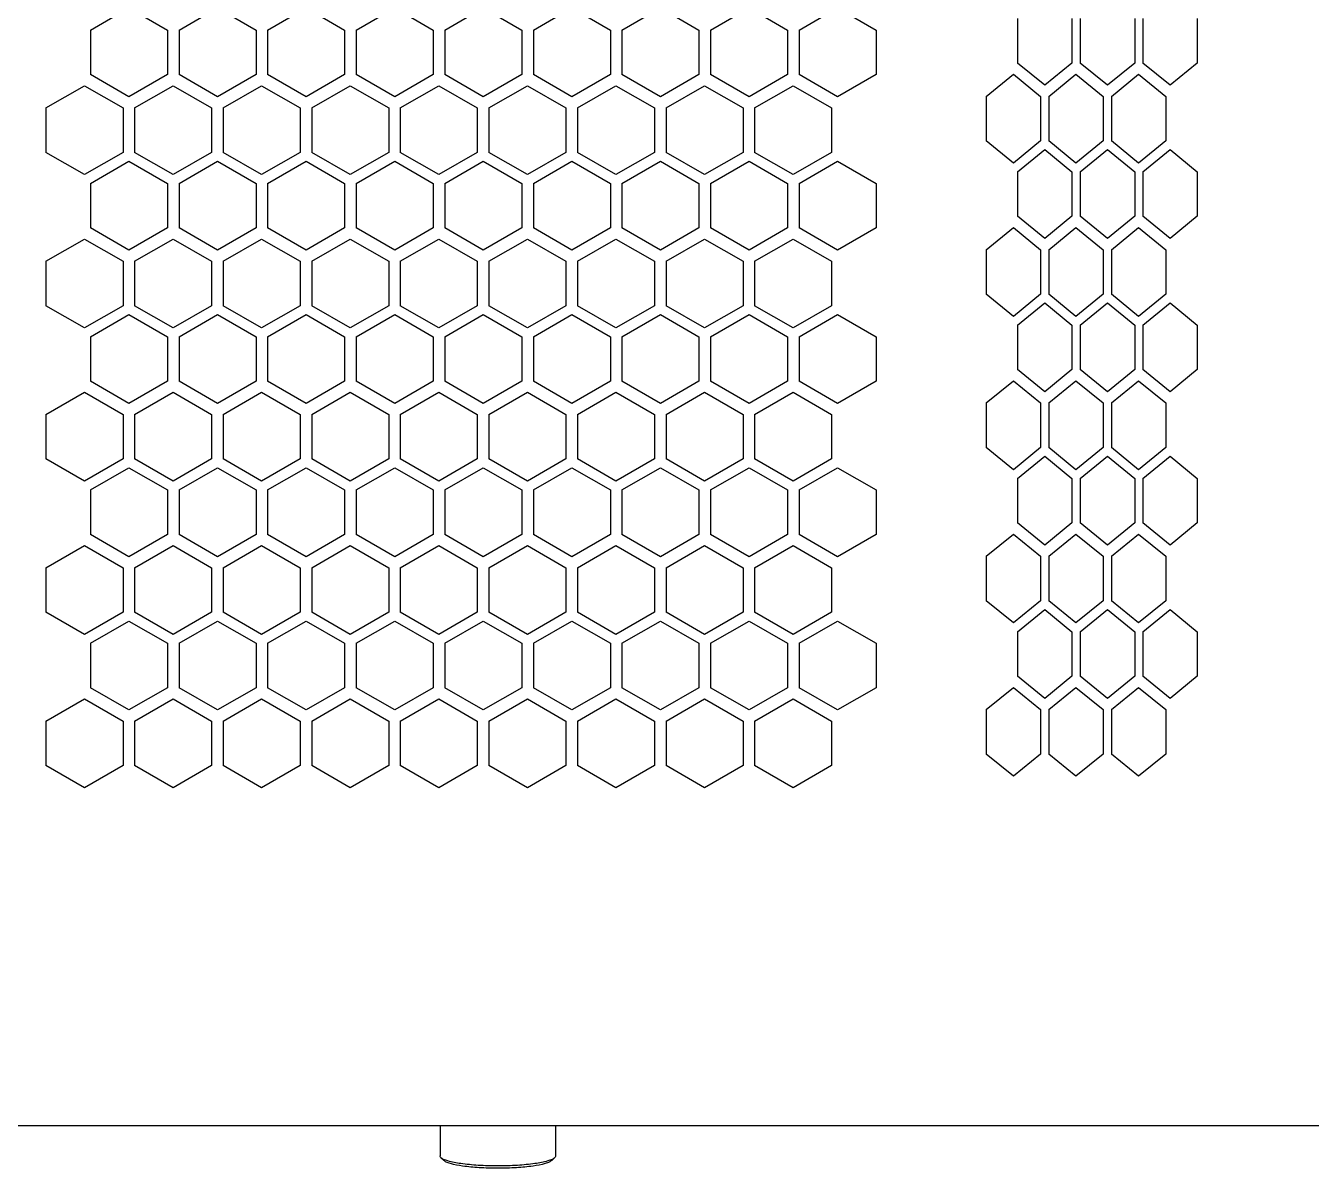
# Model space of a CAD drawing. Header units: millimetres. Extents: x 55614 to 110757, y -66981 to -47484.
# Drawn here: x 64047.5 to 64181.1, y -54982 to -54863.2 of the extents above; entities that cross this region are included whole.
import ezdxf

# ---------------------------------------------------------------- set-up
doc = ezdxf.new("R2010")
doc.units = ezdxf.units.MM
doc.layers.add('4215-0412-2_0', color=7, linetype='Continuous')
doc.layers.add('SONGBUTUO-M4-8_0', color=7, linetype='Continuous')
doc.layers.add('THICK', color=7, linetype='Continuous', lineweight=0)

# ---------------------------------------------------------------- blocks, each defined once
blk = doc.blocks.new('2-1725')
at = {"layer": '4215-0412-2_0', "color": 7, "linetype": 'Continuous'}
for p, q in [((-17032.49, -71943.45), (-17028.49, -71941.14)), ((-17028.49, -71941.14), (-17024.49, -71943.45)), ((-17023.29, -71943.45), (-17019.29, -71941.14)), ((-17019.29, -71941.14), (-17015.29, -71943.45)), ((-17014.09, -71943.45), (-17010.09, -71941.14)), ((-17010.09, -71941.14), (-17006.09, -71943.45)), ((-17004.89, -71943.45), (-17000.89, -71941.14)), ((-17000.89, -71941.14), (-16996.89, -71943.45)), ((-16995.69, -71943.45), (-16991.69, -71941.14)), ((-16991.69, -71941.14), (-16987.69, -71943.45)), ((-16986.49, -71943.45), (-16982.49, -71941.14)), ((-16982.49, -71941.14), (-16978.49, -71943.45)), ((-16977.29, -71943.45), (-16973.29, -71941.14)), ((-16973.29, -71941.14), (-16969.29, -71943.45)), ((-16968.09, -71943.45), (-16964.09, -71941.14)), ((-16964.09, -71941.14), (-16960.09, -71943.45)), ((-16958.89, -71943.45), (-16954.89, -71941.14)), ((-16954.89, -71941.14), (-16950.89, -71943.45)), ((-16936.21, -71942.25), (-16936.21, -71946.87)), ((-16930.55, -71942.25), (-16930.55, -71946.87)), ((-16929.7, -71942.25), (-16929.7, -71946.87)), ((-16924.04, -71942.25), (-16924.04, -71946.87)), ((-16923.19, -71942.25), (-16923.19, -71946.87)), ((-16917.54, -71942.25), (-16917.54, -71946.87)), ((-17032.49, -71943.45), (-17032.49, -71948.07)), ((-17024.49, -71943.45), (-17024.49, -71948.07)), ((-17023.29, -71943.45), (-17023.29, -71948.07)), ((-17015.29, -71943.45), (-17015.29, -71948.07)), ((-17014.09, -71943.45), (-17014.09, -71948.07)), ((-17006.09, -71943.45), (-17006.09, -71948.07)), ((-17004.89, -71943.45), (-17004.89, -71948.07)), ((-16996.89, -71943.45), (-16996.89, -71948.07)), ((-16995.69, -71943.45), (-16995.69, -71948.07)), ((-16987.69, -71943.45), (-16987.69, -71948.07)), ((-16986.49, -71943.45), (-16986.49, -71948.07)), ((-16978.49, -71943.45), (-16978.49, -71948.07)), ((-16977.29, -71943.45), (-16977.29, -71948.07)), ((-16969.29, -71943.45), (-16969.29, -71948.07)), ((-16968.09, -71943.45), (-16968.09, -71948.07)), ((-16960.09, -71943.45), (-16960.09, -71948.07)), ((-16958.89, -71943.45), (-16958.89, -71948.07)), ((-16950.89, -71943.45), (-16950.89, -71948.07)), ((-16933.38, -71949.18), (-16936.21, -71946.87)), ((-16930.55, -71946.87), (-16933.38, -71949.18)), ((-16926.87, -71949.18), (-16929.7, -71946.87)), ((-16924.04, -71946.87), (-16926.87, -71949.18)), ((-16920.37, -71949.18), (-16923.19, -71946.87)), ((-16917.54, -71946.87), (-16920.37, -71949.18)), ((-17028.49, -71950.38), (-17032.49, -71948.07)), ((-17024.49, -71948.07), (-17028.49, -71950.38)), ((-17019.29, -71950.38), (-17023.29, -71948.07)), ((-17015.29, -71948.07), (-17019.29, -71950.38)), ((-17010.09, -71950.38), (-17014.09, -71948.07)), ((-17006.09, -71948.07), (-17010.09, -71950.38)), ((-17000.89, -71950.38), (-17004.89, -71948.07)), ((-16996.89, -71948.07), (-17000.89, -71950.38)), ((-16991.69, -71950.38), (-16995.69, -71948.07)), ((-16987.69, -71948.07), (-16991.69, -71950.38)), ((-16982.49, -71950.38), (-16986.49, -71948.07)), ((-16978.49, -71948.07), (-16982.49, -71950.38)), ((-16973.29, -71950.38), (-16977.29, -71948.07)), ((-16969.29, -71948.07), (-16973.29, -71950.38)), ((-16964.09, -71950.38), (-16968.09, -71948.07)), ((-16960.09, -71948.07), (-16964.09, -71950.38)), ((-16954.89, -71950.38), (-16958.89, -71948.07)), ((-16950.89, -71948.07), (-16954.89, -71950.38)), ((-16939.47, -71950.34), (-16936.64, -71948.03)), ((-16936.64, -71948.03), (-16933.81, -71950.34)), ((-16932.97, -71950.34), (-16930.14, -71948.03)), ((-16930.14, -71948.03), (-16927.31, -71950.34)), ((-16926.46, -71950.34), (-16923.63, -71948.03)), ((-16923.63, -71948.03), (-16920.8, -71950.34)), ((-17037.11, -71951.54), (-17033.11, -71949.23)), ((-17033.11, -71949.23), (-17029.11, -71951.54)), ((-17027.91, -71951.54), (-17023.91, -71949.23)), ((-17023.91, -71949.23), (-17019.91, -71951.54)), ((-17018.71, -71951.54), (-17014.71, -71949.23)), ((-17014.71, -71949.23), (-17010.71, -71951.54)), ((-17009.51, -71951.54), (-17005.51, -71949.23)), ((-17005.51, -71949.23), (-17001.51, -71951.54)), ((-17000.31, -71951.54), (-16996.31, -71949.23)), ((-16996.31, -71949.23), (-16992.31, -71951.54)), ((-16991.11, -71951.54), (-16987.11, -71949.23)), ((-16987.11, -71949.23), (-16983.11, -71951.54)), ((-16981.91, -71951.54), (-16977.91, -71949.23)), ((-16977.91, -71949.23), (-16973.91, -71951.54)), ((-16972.71, -71951.54), (-16968.71, -71949.23)), ((-16968.71, -71949.23), (-16964.71, -71951.54)), ((-16963.51, -71951.54), (-16959.51, -71949.23)), ((-16959.51, -71949.23), (-16955.51, -71951.54)), ((-16939.47, -71950.34), (-16939.47, -71954.96)), ((-16933.81, -71950.34), (-16933.81, -71954.96)), ((-16932.97, -71950.34), (-16932.97, -71954.96)), ((-16927.31, -71950.34), (-16927.31, -71954.96)), ((-16926.46, -71950.34), (-16926.46, -71954.96)), ((-16920.8, -71950.34), (-16920.8, -71954.96)), ((-17037.11, -71951.54), (-17037.11, -71956.16)), ((-17029.11, -71951.54), (-17029.11, -71956.16)), ((-17027.91, -71951.54), (-17027.91, -71956.16)), ((-17019.91, -71951.54), (-17019.91, -71956.16)), ((-17018.71, -71951.54), (-17018.71, -71956.16)), ((-17010.71, -71951.54), (-17010.71, -71956.16)), ((-17009.51, -71951.54), (-17009.51, -71956.16)), ((-17001.51, -71951.54), (-17001.51, -71956.16)), ((-17000.31, -71951.54), (-17000.31, -71956.16)), ((-16992.31, -71951.54), (-16992.31, -71956.16)), ((-16991.11, -71951.54), (-16991.11, -71956.16)), ((-16983.11, -71951.54), (-16983.11, -71956.16)), ((-16981.91, -71951.54), (-16981.91, -71956.16)), ((-16973.91, -71951.54), (-16973.91, -71956.16)), ((-16972.71, -71951.54), (-16972.71, -71956.16)), ((-16964.71, -71951.54), (-16964.71, -71956.16)), ((-16963.51, -71951.54), (-16963.51, -71956.16)), ((-16955.51, -71951.54), (-16955.51, -71956.16)), ((-16936.64, -71957.27), (-16939.47, -71954.96)), ((-16933.81, -71954.96), (-16936.64, -71957.27)), ((-16930.14, -71957.27), (-16932.97, -71954.96)), ((-16927.31, -71954.96), (-16930.14, -71957.27)), ((-16923.63, -71957.27), (-16926.46, -71954.96)), ((-16920.8, -71954.96), (-16923.63, -71957.27)), ((-17033.11, -71958.47), (-17037.11, -71956.16)), ((-17029.11, -71956.16), (-17033.11, -71958.47)), ((-17032.49, -71959.38), (-17028.49, -71957.07)), ((-17028.49, -71957.07), (-17024.49, -71959.38)), ((-17023.91, -71958.47), (-17027.91, -71956.16)), ((-17019.91, -71956.16), (-17023.91, -71958.47)), ((-17023.29, -71959.38), (-17019.29, -71957.07)), ((-17019.29, -71957.07), (-17015.29, -71959.38)), ((-17014.71, -71958.47), (-17018.71, -71956.16)), ((-17010.71, -71956.16), (-17014.71, -71958.47)), ((-17014.09, -71959.38), (-17010.09, -71957.07)), ((-17010.09, -71957.07), (-17006.09, -71959.38)), ((-17005.51, -71958.47), (-17009.51, -71956.16)), ((-17001.51, -71956.16), (-17005.51, -71958.47)), ((-17004.89, -71959.38), (-17000.89, -71957.07)), ((-17000.89, -71957.07), (-16996.89, -71959.38)), ((-16996.31, -71958.47), (-17000.31, -71956.16)), ((-16992.31, -71956.16), (-16996.31, -71958.47)), ((-16995.69, -71959.38), (-16991.69, -71957.07)), ((-16991.69, -71957.07), (-16987.69, -71959.38)), ((-16987.11, -71958.47), (-16991.11, -71956.16)), ((-16983.11, -71956.16), (-16987.11, -71958.47)), ((-16986.49, -71959.38), (-16982.49, -71957.07)), ((-16982.49, -71957.07), (-16978.49, -71959.38)), ((-16977.91, -71958.47), (-16981.91, -71956.16)), ((-16973.91, -71956.16), (-16977.91, -71958.47)), ((-16977.29, -71959.38), (-16973.29, -71957.07)), ((-16973.29, -71957.07), (-16969.29, -71959.38)), ((-16968.71, -71958.47), (-16972.71, -71956.16)), ((-16964.71, -71956.16), (-16968.71, -71958.47)), ((-16968.09, -71959.38), (-16964.09, -71957.07)), ((-16964.09, -71957.07), (-16960.09, -71959.38)), ((-16959.51, -71958.47), (-16963.51, -71956.16)), ((-16955.51, -71956.16), (-16959.51, -71958.47)), ((-16958.89, -71959.38), (-16954.89, -71957.07)), ((-16954.89, -71957.07), (-16950.89, -71959.38)), ((-16936.21, -71958.18), (-16933.38, -71955.87)), ((-16933.38, -71955.87), (-16930.55, -71958.18)), ((-16929.7, -71958.18), (-16926.87, -71955.87)), ((-16926.87, -71955.87), (-16924.04, -71958.18)), ((-16923.19, -71958.18), (-16920.37, -71955.87)), ((-16920.37, -71955.87), (-16917.54, -71958.18)), ((-16936.21, -71958.18), (-16936.21, -71962.8)), ((-16930.55, -71958.18), (-16930.55, -71962.8)), ((-16929.7, -71958.18), (-16929.7, -71962.8)), ((-16924.04, -71958.18), (-16924.04, -71962.8)), ((-16923.19, -71958.18), (-16923.19, -71962.8)), ((-16917.54, -71958.18), (-16917.54, -71962.8)), ((-17032.49, -71959.38), (-17032.49, -71964)), ((-17024.49, -71959.38), (-17024.49, -71964)), ((-17023.29, -71959.38), (-17023.29, -71964)), ((-17015.29, -71959.38), (-17015.29, -71964)), ((-17014.09, -71959.38), (-17014.09, -71964)), ((-17006.09, -71959.38), (-17006.09, -71964)), ((-17004.89, -71959.38), (-17004.89, -71964)), ((-16996.89, -71959.38), (-16996.89, -71964)), ((-16995.69, -71959.38), (-16995.69, -71964)), ((-16987.69, -71959.38), (-16987.69, -71964)), ((-16986.49, -71959.38), (-16986.49, -71964)), ((-16978.49, -71959.38), (-16978.49, -71964)), ((-16977.29, -71959.38), (-16977.29, -71964)), ((-16969.29, -71959.38), (-16969.29, -71964)), ((-16968.09, -71959.38), (-16968.09, -71964)), ((-16960.09, -71959.38), (-16960.09, -71964)), ((-16958.89, -71959.38), (-16958.89, -71964)), ((-16950.89, -71959.38), (-16950.89, -71964)), ((-16933.38, -71965.11), (-16936.21, -71962.8)), ((-16930.55, -71962.8), (-16933.38, -71965.11)), ((-16926.87, -71965.11), (-16929.7, -71962.8)), ((-16924.04, -71962.8), (-16926.87, -71965.11)), ((-16920.37, -71965.11), (-16923.19, -71962.8)), ((-16917.54, -71962.8), (-16920.37, -71965.11)), ((-17028.49, -71966.31), (-17032.49, -71964)), ((-17024.49, -71964), (-17028.49, -71966.31)), ((-17019.29, -71966.31), (-17023.29, -71964)), ((-17015.29, -71964), (-17019.29, -71966.31)), ((-17010.09, -71966.31), (-17014.09, -71964)), ((-17006.09, -71964), (-17010.09, -71966.31)), ((-17000.89, -71966.31), (-17004.89, -71964)), ((-16996.89, -71964), (-17000.89, -71966.31)), ((-16991.69, -71966.31), (-16995.69, -71964)), ((-16987.69, -71964), (-16991.69, -71966.31)), ((-16982.49, -71966.31), (-16986.49, -71964)), ((-16978.49, -71964), (-16982.49, -71966.31)), ((-16973.29, -71966.31), (-16977.29, -71964)), ((-16969.29, -71964), (-16973.29, -71966.31)), ((-16964.09, -71966.31), (-16968.09, -71964)), ((-16960.09, -71964), (-16964.09, -71966.31)), ((-16954.89, -71966.31), (-16958.89, -71964)), ((-16950.89, -71964), (-16954.89, -71966.31)), ((-16939.47, -71966.27), (-16936.64, -71963.96)), ((-16936.64, -71963.96), (-16933.81, -71966.27)), ((-16932.97, -71966.27), (-16930.14, -71963.96)), ((-16930.14, -71963.96), (-16927.31, -71966.27)), ((-16926.46, -71966.27), (-16923.63, -71963.96)), ((-16923.63, -71963.96), (-16920.8, -71966.27)), ((-17037.11, -71967.47), (-17033.11, -71965.16)), ((-17033.11, -71965.16), (-17029.11, -71967.47)), ((-17027.91, -71967.47), (-17023.91, -71965.16)), ((-17023.91, -71965.16), (-17019.91, -71967.47)), ((-17018.71, -71967.47), (-17014.71, -71965.16)), ((-17014.71, -71965.16), (-17010.71, -71967.47)), ((-17009.51, -71967.47), (-17005.51, -71965.16)), ((-17005.51, -71965.16), (-17001.51, -71967.47)), ((-17000.31, -71967.47), (-16996.31, -71965.16)), ((-16996.31, -71965.16), (-16992.31, -71967.47)), ((-16991.11, -71967.47), (-16987.11, -71965.16)), ((-16987.11, -71965.16), (-16983.11, -71967.47)), ((-16981.91, -71967.47), (-16977.91, -71965.16)), ((-16977.91, -71965.16), (-16973.91, -71967.47)), ((-16972.71, -71967.47), (-16968.71, -71965.16)), ((-16968.71, -71965.16), (-16964.71, -71967.47)), ((-16963.51, -71967.47), (-16959.51, -71965.16)), ((-16959.51, -71965.16), (-16955.51, -71967.47)), ((-16939.47, -71966.27), (-16939.47, -71970.89)), ((-16933.81, -71966.27), (-16933.81, -71970.89)), ((-16932.97, -71966.27), (-16932.97, -71970.89)), ((-16927.31, -71966.27), (-16927.31, -71970.89)), ((-16926.46, -71966.27), (-16926.46, -71970.89)), ((-16920.8, -71966.27), (-16920.8, -71970.89)), ((-17037.11, -71967.47), (-17037.11, -71972.09)), ((-17029.11, -71967.47), (-17029.11, -71972.09)), ((-17027.91, -71967.47), (-17027.91, -71972.09)), ((-17019.91, -71967.47), (-17019.91, -71972.09)), ((-17018.71, -71967.47), (-17018.71, -71972.09)), ((-17010.71, -71967.47), (-17010.71, -71972.09)), ((-17009.51, -71967.47), (-17009.51, -71972.09)), ((-17001.51, -71967.47), (-17001.51, -71972.09)), ((-17000.31, -71967.47), (-17000.31, -71972.09)), ((-16992.31, -71967.47), (-16992.31, -71972.09)), ((-16991.11, -71967.47), (-16991.11, -71972.09)), ((-16983.11, -71967.47), (-16983.11, -71972.09)), ((-16981.91, -71967.47), (-16981.91, -71972.09)), ((-16973.91, -71967.47), (-16973.91, -71972.09)), ((-16972.71, -71967.47), (-16972.71, -71972.09)), ((-16964.71, -71967.47), (-16964.71, -71972.09)), ((-16963.51, -71967.47), (-16963.51, -71972.09)), ((-16955.51, -71967.47), (-16955.51, -71972.09)), ((-16936.64, -71973.2), (-16939.47, -71970.89)), ((-16933.81, -71970.89), (-16936.64, -71973.2)), ((-16930.14, -71973.2), (-16932.97, -71970.89)), ((-16927.31, -71970.89), (-16930.14, -71973.2)), ((-16923.63, -71973.2), (-16926.46, -71970.89)), ((-16920.8, -71970.89), (-16923.63, -71973.2)), ((-17033.11, -71974.4), (-17037.11, -71972.09)), ((-17029.11, -71972.09), (-17033.11, -71974.4)), ((-17032.49, -71975.31), (-17028.49, -71973)), ((-17028.49, -71973), (-17024.49, -71975.31)), ((-17023.91, -71974.4), (-17027.91, -71972.09)), ((-17019.91, -71972.09), (-17023.91, -71974.4)), ((-17023.29, -71975.31), (-17019.29, -71973)), ((-17019.29, -71973), (-17015.29, -71975.31)), ((-17014.71, -71974.4), (-17018.71, -71972.09)), ((-17010.71, -71972.09), (-17014.71, -71974.4)), ((-17014.09, -71975.31), (-17010.09, -71973)), ((-17010.09, -71973), (-17006.09, -71975.31)), ((-17005.51, -71974.4), (-17009.51, -71972.09)), ((-17001.51, -71972.09), (-17005.51, -71974.4)), ((-17004.89, -71975.31), (-17000.89, -71973)), ((-17000.89, -71973), (-16996.89, -71975.31)), ((-16996.31, -71974.4), (-17000.31, -71972.09)), ((-16992.31, -71972.09), (-16996.31, -71974.4)), ((-16995.69, -71975.31), (-16991.69, -71973)), ((-16991.69, -71973), (-16987.69, -71975.31)), ((-16987.11, -71974.4), (-16991.11, -71972.09)), ((-16983.11, -71972.09), (-16987.11, -71974.4)), ((-16986.49, -71975.31), (-16982.49, -71973)), ((-16982.49, -71973), (-16978.49, -71975.31)), ((-16977.91, -71974.4), (-16981.91, -71972.09)), ((-16973.91, -71972.09), (-16977.91, -71974.4)), ((-16977.29, -71975.31), (-16973.29, -71973)), ((-16973.29, -71973), (-16969.29, -71975.31)), ((-16968.71, -71974.4), (-16972.71, -71972.09)), ((-16964.71, -71972.09), (-16968.71, -71974.4)), ((-16968.09, -71975.31), (-16964.09, -71973)), ((-16964.09, -71973), (-16960.09, -71975.31)), ((-16959.51, -71974.4), (-16963.51, -71972.09)), ((-16955.51, -71972.09), (-16959.51, -71974.4)), ((-16958.89, -71975.31), (-16954.89, -71973)), ((-16954.89, -71973), (-16950.89, -71975.31)), ((-16936.21, -71974.11), (-16933.38, -71971.8)), ((-16933.38, -71971.8), (-16930.55, -71974.11)), ((-16929.7, -71974.11), (-16926.87, -71971.8)), ((-16926.87, -71971.8), (-16924.04, -71974.11)), ((-16923.19, -71974.11), (-16920.37, -71971.8)), ((-16920.37, -71971.8), (-16917.54, -71974.11)), ((-16936.21, -71974.11), (-16936.21, -71978.73)), ((-16930.55, -71974.11), (-16930.55, -71978.73)), ((-16929.7, -71974.11), (-16929.7, -71978.73)), ((-16924.04, -71974.11), (-16924.04, -71978.73)), ((-16923.19, -71974.11), (-16923.19, -71978.73)), ((-16917.54, -71974.11), (-16917.54, -71978.73)), ((-17032.49, -71975.31), (-17032.49, -71979.93)), ((-17024.49, -71975.31), (-17024.49, -71979.93)), ((-17023.29, -71975.31), (-17023.29, -71979.93)), ((-17015.29, -71975.31), (-17015.29, -71979.93)), ((-17014.09, -71975.31), (-17014.09, -71979.93)), ((-17006.09, -71975.31), (-17006.09, -71979.93)), ((-17004.89, -71975.31), (-17004.89, -71979.93)), ((-16996.89, -71975.31), (-16996.89, -71979.93)), ((-16995.69, -71975.31), (-16995.69, -71979.93)), ((-16987.69, -71975.31), (-16987.69, -71979.93)), ((-16986.49, -71975.31), (-16986.49, -71979.93)), ((-16978.49, -71975.31), (-16978.49, -71979.93)), ((-16977.29, -71975.31), (-16977.29, -71979.93)), ((-16969.29, -71975.31), (-16969.29, -71979.93)), ((-16968.09, -71975.31), (-16968.09, -71979.93)), ((-16960.09, -71975.31), (-16960.09, -71979.93)), ((-16958.89, -71975.31), (-16958.89, -71979.93)), ((-16950.89, -71975.31), (-16950.89, -71979.93)), ((-16933.38, -71981.04), (-16936.21, -71978.73)), ((-16930.55, -71978.73), (-16933.38, -71981.04)), ((-16926.87, -71981.04), (-16929.7, -71978.73)), ((-16924.04, -71978.73), (-16926.87, -71981.04)), ((-16920.37, -71981.04), (-16923.19, -71978.73)), ((-16917.54, -71978.73), (-16920.37, -71981.04)), ((-17037.11, -71983.4), (-17033.11, -71981.09)), ((-17033.11, -71981.09), (-17029.11, -71983.4)), ((-17028.49, -71982.24), (-17032.49, -71979.93)), ((-17024.49, -71979.93), (-17028.49, -71982.24)), ((-17027.91, -71983.4), (-17023.91, -71981.09)), ((-17023.91, -71981.09), (-17019.91, -71983.4)), ((-17019.29, -71982.24), (-17023.29, -71979.93)), ((-17015.29, -71979.93), (-17019.29, -71982.24)), ((-17018.71, -71983.4), (-17014.71, -71981.09)), ((-17014.71, -71981.09), (-17010.71, -71983.4)), ((-17010.09, -71982.24), (-17014.09, -71979.93)), ((-17006.09, -71979.93), (-17010.09, -71982.24)), ((-17009.51, -71983.4), (-17005.51, -71981.09)), ((-17005.51, -71981.09), (-17001.51, -71983.4)), ((-17000.89, -71982.24), (-17004.89, -71979.93)), ((-16996.89, -71979.93), (-17000.89, -71982.24)), ((-17000.31, -71983.4), (-16996.31, -71981.09)), ((-16996.31, -71981.09), (-16992.31, -71983.4)), ((-16991.69, -71982.24), (-16995.69, -71979.93)), ((-16987.69, -71979.93), (-16991.69, -71982.24)), ((-16991.11, -71983.4), (-16987.11, -71981.09)), ((-16987.11, -71981.09), (-16983.11, -71983.4)), ((-16982.49, -71982.24), (-16986.49, -71979.93)), ((-16978.49, -71979.93), (-16982.49, -71982.24)), ((-16981.91, -71983.4), (-16977.91, -71981.09)), ((-16977.91, -71981.09), (-16973.91, -71983.4)), ((-16973.29, -71982.24), (-16977.29, -71979.93)), ((-16969.29, -71979.93), (-16973.29, -71982.24)), ((-16972.71, -71983.4), (-16968.71, -71981.09)), ((-16968.71, -71981.09), (-16964.71, -71983.4)), ((-16964.09, -71982.24), (-16968.09, -71979.93)), ((-16960.09, -71979.93), (-16964.09, -71982.24)), ((-16963.51, -71983.4), (-16959.51, -71981.09)), ((-16959.51, -71981.09), (-16955.51, -71983.4)), ((-16954.89, -71982.24), (-16958.89, -71979.93)), ((-16950.89, -71979.93), (-16954.89, -71982.24)), ((-16939.47, -71982.2), (-16936.64, -71979.89)), ((-16936.64, -71979.89), (-16933.81, -71982.2)), ((-16932.97, -71982.2), (-16930.14, -71979.89)), ((-16930.14, -71979.89), (-16927.31, -71982.2)), ((-16926.46, -71982.2), (-16923.63, -71979.89)), ((-16923.63, -71979.89), (-16920.8, -71982.2)), ((-16939.47, -71982.2), (-16939.47, -71986.82)), ((-16933.81, -71982.2), (-16933.81, -71986.82)), ((-16932.97, -71982.2), (-16932.97, -71986.82)), ((-16927.31, -71982.2), (-16927.31, -71986.82)), ((-16926.46, -71982.2), (-16926.46, -71986.82)), ((-16920.8, -71982.2), (-16920.8, -71986.82)), ((-17037.11, -71983.4), (-17037.11, -71988.02)), ((-17029.11, -71983.4), (-17029.11, -71988.02)), ((-17027.91, -71983.4), (-17027.91, -71988.02)), ((-17019.91, -71983.4), (-17019.91, -71988.02)), ((-17018.71, -71983.4), (-17018.71, -71988.02)), ((-17010.71, -71983.4), (-17010.71, -71988.02)), ((-17009.51, -71983.4), (-17009.51, -71988.02)), ((-17001.51, -71983.4), (-17001.51, -71988.02)), ((-17000.31, -71983.4), (-17000.31, -71988.02)), ((-16992.31, -71983.4), (-16992.31, -71988.02)), ((-16991.11, -71983.4), (-16991.11, -71988.02)), ((-16983.11, -71983.4), (-16983.11, -71988.02)), ((-16981.91, -71983.4), (-16981.91, -71988.02)), ((-16973.91, -71983.4), (-16973.91, -71988.02)), ((-16972.71, -71983.4), (-16972.71, -71988.02)), ((-16964.71, -71983.4), (-16964.71, -71988.02)), ((-16963.51, -71983.4), (-16963.51, -71988.02)), ((-16955.51, -71983.4), (-16955.51, -71988.02)), ((-16936.64, -71989.13), (-16939.47, -71986.82)), ((-16933.81, -71986.82), (-16936.64, -71989.13)), ((-16936.21, -71990.04), (-16933.38, -71987.73)), ((-16933.38, -71987.73), (-16930.55, -71990.04)), ((-16930.14, -71989.13), (-16932.97, -71986.82)), ((-16927.31, -71986.82), (-16930.14, -71989.13)), ((-16929.7, -71990.04), (-16926.87, -71987.73)), ((-16926.87, -71987.73), (-16924.04, -71990.04)), ((-16923.63, -71989.13), (-16926.46, -71986.82)), ((-16920.8, -71986.82), (-16923.63, -71989.13)), ((-16923.19, -71990.04), (-16920.37, -71987.73)), ((-16920.37, -71987.73), (-16917.54, -71990.04)), ((-17033.11, -71990.33), (-17037.11, -71988.02)), ((-17029.11, -71988.02), (-17033.11, -71990.33)), ((-17032.49, -71991.24), (-17028.49, -71988.93)), ((-17028.49, -71988.93), (-17024.49, -71991.24)), ((-17023.91, -71990.33), (-17027.91, -71988.02)), ((-17019.91, -71988.02), (-17023.91, -71990.33)), ((-17023.29, -71991.24), (-17019.29, -71988.93)), ((-17019.29, -71988.93), (-17015.29, -71991.24)), ((-17014.71, -71990.33), (-17018.71, -71988.02)), ((-17010.71, -71988.02), (-17014.71, -71990.33)), ((-17014.09, -71991.24), (-17010.09, -71988.93)), ((-17010.09, -71988.93), (-17006.09, -71991.24)), ((-17005.51, -71990.33), (-17009.51, -71988.02)), ((-17001.51, -71988.02), (-17005.51, -71990.33)), ((-17004.89, -71991.24), (-17000.89, -71988.93)), ((-17000.89, -71988.93), (-16996.89, -71991.24)), ((-16996.31, -71990.33), (-17000.31, -71988.02)), ((-16992.31, -71988.02), (-16996.31, -71990.33)), ((-16995.69, -71991.24), (-16991.69, -71988.93)), ((-16991.69, -71988.93), (-16987.69, -71991.24)), ((-16987.11, -71990.33), (-16991.11, -71988.02)), ((-16983.11, -71988.02), (-16987.11, -71990.33)), ((-16986.49, -71991.24), (-16982.49, -71988.93)), ((-16982.49, -71988.93), (-16978.49, -71991.24)), ((-16977.91, -71990.33), (-16981.91, -71988.02)), ((-16973.91, -71988.02), (-16977.91, -71990.33)), ((-16977.29, -71991.24), (-16973.29, -71988.93)), ((-16973.29, -71988.93), (-16969.29, -71991.24)), ((-16968.71, -71990.33), (-16972.71, -71988.02)), ((-16964.71, -71988.02), (-16968.71, -71990.33)), ((-16968.09, -71991.24), (-16964.09, -71988.93)), ((-16964.09, -71988.93), (-16960.09, -71991.24)), ((-16959.51, -71990.33), (-16963.51, -71988.02)), ((-16955.51, -71988.02), (-16959.51, -71990.33)), ((-16958.89, -71991.24), (-16954.89, -71988.93)), ((-16954.89, -71988.93), (-16950.89, -71991.24)), ((-16936.21, -71990.04), (-16936.21, -71994.66)), ((-16930.55, -71990.04), (-16930.55, -71994.66)), ((-16929.7, -71990.04), (-16929.7, -71994.66)), ((-16924.04, -71990.04), (-16924.04, -71994.66)), ((-16923.19, -71990.04), (-16923.19, -71994.66)), ((-16917.54, -71990.04), (-16917.54, -71994.66)), ((-17032.49, -71991.24), (-17032.49, -71995.86)), ((-17024.49, -71991.24), (-17024.49, -71995.86)), ((-17023.29, -71991.24), (-17023.29, -71995.86)), ((-17015.29, -71991.24), (-17015.29, -71995.86)), ((-17014.09, -71991.24), (-17014.09, -71995.86)), ((-17006.09, -71991.24), (-17006.09, -71995.86)), ((-17004.89, -71991.24), (-17004.89, -71995.86)), ((-16996.89, -71991.24), (-16996.89, -71995.86)), ((-16995.69, -71991.24), (-16995.69, -71995.86)), ((-16987.69, -71991.24), (-16987.69, -71995.86)), ((-16986.49, -71991.24), (-16986.49, -71995.86)), ((-16978.49, -71991.24), (-16978.49, -71995.86)), ((-16977.29, -71991.24), (-16977.29, -71995.86)), ((-16969.29, -71991.24), (-16969.29, -71995.86)), ((-16968.09, -71991.24), (-16968.09, -71995.86)), ((-16960.09, -71991.24), (-16960.09, -71995.86)), ((-16958.89, -71991.24), (-16958.89, -71995.86)), ((-16950.89, -71991.24), (-16950.89, -71995.86)), ((-16933.38, -71996.97), (-16936.21, -71994.66)), ((-16930.55, -71994.66), (-16933.38, -71996.97)), ((-16926.87, -71996.97), (-16929.7, -71994.66)), ((-16924.04, -71994.66), (-16926.87, -71996.97)), ((-16920.37, -71996.97), (-16923.19, -71994.66)), ((-16917.54, -71994.66), (-16920.37, -71996.97)), ((-17037.11, -71999.33), (-17033.11, -71997.02)), ((-17033.11, -71997.02), (-17029.11, -71999.33)), ((-17028.49, -71998.17), (-17032.49, -71995.86)), ((-17024.49, -71995.86), (-17028.49, -71998.17)), ((-17027.91, -71999.33), (-17023.91, -71997.02)), ((-17023.91, -71997.02), (-17019.91, -71999.33)), ((-17019.29, -71998.17), (-17023.29, -71995.86)), ((-17015.29, -71995.86), (-17019.29, -71998.17)), ((-17018.71, -71999.33), (-17014.71, -71997.02)), ((-17014.71, -71997.02), (-17010.71, -71999.33)), ((-17010.09, -71998.17), (-17014.09, -71995.86)), ((-17006.09, -71995.86), (-17010.09, -71998.17)), ((-17009.51, -71999.33), (-17005.51, -71997.02)), ((-17005.51, -71997.02), (-17001.51, -71999.33)), ((-17000.89, -71998.17), (-17004.89, -71995.86)), ((-16996.89, -71995.86), (-17000.89, -71998.17)), ((-17000.31, -71999.33), (-16996.31, -71997.02)), ((-16996.31, -71997.02), (-16992.31, -71999.33)), ((-16991.69, -71998.17), (-16995.69, -71995.86)), ((-16987.69, -71995.86), (-16991.69, -71998.17)), ((-16991.11, -71999.33), (-16987.11, -71997.02)), ((-16987.11, -71997.02), (-16983.11, -71999.33)), ((-16982.49, -71998.17), (-16986.49, -71995.86)), ((-16978.49, -71995.86), (-16982.49, -71998.17)), ((-16981.91, -71999.33), (-16977.91, -71997.02)), ((-16977.91, -71997.02), (-16973.91, -71999.33)), ((-16973.29, -71998.17), (-16977.29, -71995.86)), ((-16969.29, -71995.86), (-16973.29, -71998.17)), ((-16972.71, -71999.33), (-16968.71, -71997.02)), ((-16968.71, -71997.02), (-16964.71, -71999.33)), ((-16964.09, -71998.17), (-16968.09, -71995.86)), ((-16960.09, -71995.86), (-16964.09, -71998.17)), ((-16963.51, -71999.33), (-16959.51, -71997.02)), ((-16959.51, -71997.02), (-16955.51, -71999.33)), ((-16954.89, -71998.17), (-16958.89, -71995.86)), ((-16950.89, -71995.86), (-16954.89, -71998.17)), ((-16939.47, -71998.13), (-16936.64, -71995.82)), ((-16936.64, -71995.82), (-16933.81, -71998.13)), ((-16932.97, -71998.13), (-16930.14, -71995.82)), ((-16930.14, -71995.82), (-16927.31, -71998.13)), ((-16926.46, -71998.13), (-16923.63, -71995.82)), ((-16923.63, -71995.82), (-16920.8, -71998.13)), ((-16939.47, -71998.13), (-16939.47, -72002.75)), ((-16933.81, -71998.13), (-16933.81, -72002.75)), ((-16932.97, -71998.13), (-16932.97, -72002.75)), ((-16927.31, -71998.13), (-16927.31, -72002.75)), ((-16926.46, -71998.13), (-16926.46, -72002.75)), ((-16920.8, -71998.13), (-16920.8, -72002.75)), ((-17037.11, -71999.33), (-17037.11, -72003.95)), ((-17029.11, -71999.33), (-17029.11, -72003.95)), ((-17027.91, -71999.33), (-17027.91, -72003.95)), ((-17019.91, -71999.33), (-17019.91, -72003.95)), ((-17018.71, -71999.33), (-17018.71, -72003.95)), ((-17010.71, -71999.33), (-17010.71, -72003.95)), ((-17009.51, -71999.33), (-17009.51, -72003.95)), ((-17001.51, -71999.33), (-17001.51, -72003.95)), ((-17000.31, -71999.33), (-17000.31, -72003.95)), ((-16992.31, -71999.33), (-16992.31, -72003.95)), ((-16991.11, -71999.33), (-16991.11, -72003.95)), ((-16983.11, -71999.33), (-16983.11, -72003.95)), ((-16981.91, -71999.33), (-16981.91, -72003.95)), ((-16973.91, -71999.33), (-16973.91, -72003.95)), ((-16972.71, -71999.33), (-16972.71, -72003.95)), ((-16964.71, -71999.33), (-16964.71, -72003.95)), ((-16963.51, -71999.33), (-16963.51, -72003.95)), ((-16955.51, -71999.33), (-16955.51, -72003.95)), ((-16936.64, -72005.06), (-16939.47, -72002.75)), ((-16933.81, -72002.75), (-16936.64, -72005.06)), ((-16936.21, -72005.97), (-16933.38, -72003.66)), ((-16933.38, -72003.66), (-16930.55, -72005.97)), ((-16930.14, -72005.06), (-16932.97, -72002.75)), ((-16927.31, -72002.75), (-16930.14, -72005.06)), ((-16929.7, -72005.97), (-16926.87, -72003.66)), ((-16926.87, -72003.66), (-16924.04, -72005.97)), ((-16923.63, -72005.06), (-16926.46, -72002.75)), ((-16920.8, -72002.75), (-16923.63, -72005.06)), ((-16923.19, -72005.97), (-16920.37, -72003.66)), ((-16920.37, -72003.66), (-16917.54, -72005.97)), ((-17033.11, -72006.26), (-17037.11, -72003.95)), ((-17029.11, -72003.95), (-17033.11, -72006.26)), ((-17032.49, -72007.17), (-17028.49, -72004.86)), ((-17028.49, -72004.86), (-17024.49, -72007.17)), ((-17023.91, -72006.26), (-17027.91, -72003.95)), ((-17019.91, -72003.95), (-17023.91, -72006.26)), ((-17023.29, -72007.17), (-17019.29, -72004.86)), ((-17019.29, -72004.86), (-17015.29, -72007.17)), ((-17014.71, -72006.26), (-17018.71, -72003.95)), ((-17010.71, -72003.95), (-17014.71, -72006.26)), ((-17014.09, -72007.17), (-17010.09, -72004.86)), ((-17010.09, -72004.86), (-17006.09, -72007.17)), ((-17005.51, -72006.26), (-17009.51, -72003.95)), ((-17001.51, -72003.95), (-17005.51, -72006.26)), ((-17004.89, -72007.17), (-17000.89, -72004.86)), ((-17000.89, -72004.86), (-16996.89, -72007.17)), ((-16996.31, -72006.26), (-17000.31, -72003.95)), ((-16992.31, -72003.95), (-16996.31, -72006.26)), ((-16995.69, -72007.17), (-16991.69, -72004.86)), ((-16991.69, -72004.86), (-16987.69, -72007.17)), ((-16987.11, -72006.26), (-16991.11, -72003.95)), ((-16983.11, -72003.95), (-16987.11, -72006.26)), ((-16986.49, -72007.17), (-16982.49, -72004.86)), ((-16982.49, -72004.86), (-16978.49, -72007.17)), ((-16977.91, -72006.26), (-16981.91, -72003.95)), ((-16973.91, -72003.95), (-16977.91, -72006.26)), ((-16977.29, -72007.17), (-16973.29, -72004.86)), ((-16973.29, -72004.86), (-16969.29, -72007.17)), ((-16968.71, -72006.26), (-16972.71, -72003.95)), ((-16964.71, -72003.95), (-16968.71, -72006.26)), ((-16968.09, -72007.17), (-16964.09, -72004.86)), ((-16964.09, -72004.86), (-16960.09, -72007.17)), ((-16959.51, -72006.26), (-16963.51, -72003.95)), ((-16955.51, -72003.95), (-16959.51, -72006.26)), ((-16958.89, -72007.17), (-16954.89, -72004.86)), ((-16954.89, -72004.86), (-16950.89, -72007.17)), ((-16936.21, -72005.97), (-16936.21, -72010.59)), ((-16930.55, -72005.97), (-16930.55, -72010.59)), ((-16929.7, -72005.97), (-16929.7, -72010.59)), ((-16924.04, -72005.97), (-16924.04, -72010.59)), ((-16923.19, -72005.97), (-16923.19, -72010.59)), ((-16917.54, -72005.97), (-16917.54, -72010.59)), ((-17032.49, -72007.17), (-17032.49, -72011.79)), ((-17024.49, -72007.17), (-17024.49, -72011.79)), ((-17023.29, -72007.17), (-17023.29, -72011.79)), ((-17015.29, -72007.17), (-17015.29, -72011.79)), ((-17014.09, -72007.17), (-17014.09, -72011.79)), ((-17006.09, -72007.17), (-17006.09, -72011.79)), ((-17004.89, -72007.17), (-17004.89, -72011.79)), ((-16996.89, -72007.17), (-16996.89, -72011.79)), ((-16995.69, -72007.17), (-16995.69, -72011.79)), ((-16987.69, -72007.17), (-16987.69, -72011.79)), ((-16986.49, -72007.17), (-16986.49, -72011.79)), ((-16978.49, -72007.17), (-16978.49, -72011.79)), ((-16977.29, -72007.17), (-16977.29, -72011.79)), ((-16969.29, -72007.17), (-16969.29, -72011.79)), ((-16968.09, -72007.17), (-16968.09, -72011.79)), ((-16960.09, -72007.17), (-16960.09, -72011.79)), ((-16958.89, -72007.17), (-16958.89, -72011.79)), ((-16950.89, -72007.17), (-16950.89, -72011.79)), ((-17028.49, -72014.1), (-17032.49, -72011.79)), ((-17024.49, -72011.79), (-17028.49, -72014.1)), ((-17019.29, -72014.1), (-17023.29, -72011.79)), ((-17015.29, -72011.79), (-17019.29, -72014.1)), ((-17010.09, -72014.1), (-17014.09, -72011.79)), ((-17006.09, -72011.79), (-17010.09, -72014.1)), ((-17000.89, -72014.1), (-17004.89, -72011.79)), ((-16996.89, -72011.79), (-17000.89, -72014.1)), ((-16991.69, -72014.1), (-16995.69, -72011.79)), ((-16987.69, -72011.79), (-16991.69, -72014.1)), ((-16982.49, -72014.1), (-16986.49, -72011.79)), ((-16978.49, -72011.79), (-16982.49, -72014.1)), ((-16973.29, -72014.1), (-16977.29, -72011.79)), ((-16969.29, -72011.79), (-16973.29, -72014.1)), ((-16964.09, -72014.1), (-16968.09, -72011.79)), ((-16960.09, -72011.79), (-16964.09, -72014.1)), ((-16954.89, -72014.1), (-16958.89, -72011.79)), ((-16950.89, -72011.79), (-16954.89, -72014.1)), ((-16939.47, -72014.06), (-16936.64, -72011.75)), ((-16936.64, -72011.75), (-16933.81, -72014.06)), ((-16933.38, -72012.9), (-16936.21, -72010.59)), ((-16930.55, -72010.59), (-16933.38, -72012.9)), ((-16932.97, -72014.06), (-16930.14, -72011.75)), ((-16930.14, -72011.75), (-16927.31, -72014.06)), ((-16926.87, -72012.9), (-16929.7, -72010.59)), ((-16924.04, -72010.59), (-16926.87, -72012.9)), ((-16926.46, -72014.06), (-16923.63, -72011.75)), ((-16923.63, -72011.75), (-16920.8, -72014.06)), ((-16920.37, -72012.9), (-16923.19, -72010.59)), ((-16917.54, -72010.59), (-16920.37, -72012.9)), ((-17037.11, -72015.26), (-17033.11, -72012.95)), ((-17033.11, -72012.95), (-17029.11, -72015.26)), ((-17027.91, -72015.26), (-17023.91, -72012.95)), ((-17023.91, -72012.95), (-17019.91, -72015.26)), ((-17018.71, -72015.26), (-17014.71, -72012.95)), ((-17014.71, -72012.95), (-17010.71, -72015.26)), ((-17009.51, -72015.26), (-17005.51, -72012.95)), ((-17005.51, -72012.95), (-17001.51, -72015.26)), ((-17000.31, -72015.26), (-16996.31, -72012.95)), ((-16996.31, -72012.95), (-16992.31, -72015.26)), ((-16991.11, -72015.26), (-16987.11, -72012.95)), ((-16987.11, -72012.95), (-16983.11, -72015.26)), ((-16981.91, -72015.26), (-16977.91, -72012.95)), ((-16977.91, -72012.95), (-16973.91, -72015.26)), ((-16972.71, -72015.26), (-16968.71, -72012.95)), ((-16968.71, -72012.95), (-16964.71, -72015.26)), ((-16963.51, -72015.26), (-16959.51, -72012.95)), ((-16959.51, -72012.95), (-16955.51, -72015.26)), ((-16939.47, -72014.06), (-16939.47, -72018.68)), ((-16933.81, -72014.06), (-16933.81, -72018.68)), ((-16932.97, -72014.06), (-16932.97, -72018.68)), ((-16927.31, -72014.06), (-16927.31, -72018.68)), ((-16926.46, -72014.06), (-16926.46, -72018.68)), ((-16920.8, -72014.06), (-16920.8, -72018.68)), ((-17037.11, -72015.26), (-17037.11, -72019.88)), ((-17029.11, -72015.26), (-17029.11, -72019.88)), ((-17027.91, -72015.26), (-17027.91, -72019.88)), ((-17019.91, -72015.26), (-17019.91, -72019.88)), ((-17018.71, -72015.26), (-17018.71, -72019.88)), ((-17010.71, -72015.26), (-17010.71, -72019.88)), ((-17009.51, -72015.26), (-17009.51, -72019.88)), ((-17001.51, -72015.26), (-17001.51, -72019.88)), ((-17000.31, -72015.26), (-17000.31, -72019.88)), ((-16992.31, -72015.26), (-16992.31, -72019.88)), ((-16991.11, -72015.26), (-16991.11, -72019.88)), ((-16983.11, -72015.26), (-16983.11, -72019.88)), ((-16981.91, -72015.26), (-16981.91, -72019.88)), ((-16973.91, -72015.26), (-16973.91, -72019.88)), ((-16972.71, -72015.26), (-16972.71, -72019.88)), ((-16964.71, -72015.26), (-16964.71, -72019.88)), ((-16963.51, -72015.26), (-16963.51, -72019.88)), ((-16955.51, -72015.26), (-16955.51, -72019.88)), ((-16936.64, -72020.99), (-16939.47, -72018.68)), ((-16933.81, -72018.68), (-16936.64, -72020.99)), ((-16930.14, -72020.99), (-16932.97, -72018.68)), ((-16927.31, -72018.68), (-16930.14, -72020.99)), ((-16923.63, -72020.99), (-16926.46, -72018.68)), ((-16920.8, -72018.68), (-16923.63, -72020.99)), ((-17033.11, -72022.19), (-17037.11, -72019.88)), ((-17029.11, -72019.88), (-17033.11, -72022.19)), ((-17023.91, -72022.19), (-17027.91, -72019.88)), ((-17019.91, -72019.88), (-17023.91, -72022.19)), ((-17014.71, -72022.19), (-17018.71, -72019.88)), ((-17010.71, -72019.88), (-17014.71, -72022.19)), ((-17005.51, -72022.19), (-17009.51, -72019.88)), ((-17001.51, -72019.88), (-17005.51, -72022.19)), ((-16996.31, -72022.19), (-17000.31, -72019.88)), ((-16992.31, -72019.88), (-16996.31, -72022.19)), ((-16987.11, -72022.19), (-16991.11, -72019.88)), ((-16983.11, -72019.88), (-16987.11, -72022.19)), ((-16977.91, -72022.19), (-16981.91, -72019.88)), ((-16973.91, -72019.88), (-16977.91, -72022.19)), ((-16968.71, -72022.19), (-16972.71, -72019.88)), ((-16964.71, -72019.88), (-16968.71, -72022.19)), ((-16959.51, -72022.19), (-16963.51, -72019.88)), ((-16955.51, -72019.88), (-16959.51, -72022.19)), ((-17076.12, -72057.27), (-16386.23, -72057.27))]:
    blk.add_line(p, q, dxfattribs=at)
at = {"layer": 'SONGBUTUO-M4-8_0', "color": 7, "linetype": 'Continuous'}
for p, q in [((-16996.18, -72057.27), (-16996.18, -72060.44)), ((-16984.18, -72057.27), (-16984.18, -72060.44)), ((-16995.79, -72060.91), (-16996.09, -72060.63)), ((-16984.57, -72060.91), (-16984.28, -72060.63))]:
    blk.add_line(p, q, dxfattribs=at)
for points, knots in [([(-16996.09, -72060.63), (-16996.1, -72060.61), (-16996.15, -72060.56), (-16996.18, -72060.49), (-16996.18, -72060.44)], [0, 0, 0, 0, 0.293305, 1, 1, 1, 1]), ([(-16984.28, -72060.63), (-16984.35, -72060.7), (-16984.59, -72060.83), (-16985.27, -72061.07), (-16986.48, -72061.28), (-16988.21, -72061.45), (-16990.18, -72061.5), (-16992.15, -72061.45), (-16993.89, -72061.28), (-16995.09, -72061.07), (-16995.77, -72060.83), (-16996.01, -72060.7), (-16996.09, -72060.63)], [0, 0, 0, 0, 0.026891, 0.066115, 0.179624, 0.329933, 0.5, 0.670067, 0.820376, 0.933885, 0.973109, 1, 1, 1, 1]), ([(-16984.57, -72060.91), (-16984.65, -72060.98), (-16984.87, -72061.11), (-16985.52, -72061.33), (-16986.66, -72061.54), (-16988.31, -72061.69), (-16990.18, -72061.75), (-16992.05, -72061.69), (-16993.7, -72061.54), (-16994.85, -72061.33), (-16995.49, -72061.11), (-16995.72, -72060.98), (-16995.79, -72060.91)], [0, 0, 0, 0, 0.026894, 0.06612, 0.17963, 0.329937, 0.5, 0.670063, 0.82037, 0.93388, 0.973106, 1, 1, 1, 1]), ([(-16984.18, -72060.44), (-16984.18, -72060.49), (-16984.21, -72060.56), (-16984.26, -72060.61), (-16984.28, -72060.63)], [0, 0, 0, 0, 0.706695, 1, 1, 1, 1])]:
    blk.add_open_spline(points, degree=3, knots=knots, dxfattribs=at)

msp = doc.modelspace()

# ---------------------------------------------------------------- block references
at = {"layer": 'THICK', "lineweight": -3}
msp.add_blockref('2-1725', (81086.76, 17079.761), dxfattribs=at)

doc.saveas('drawing.dxf')
